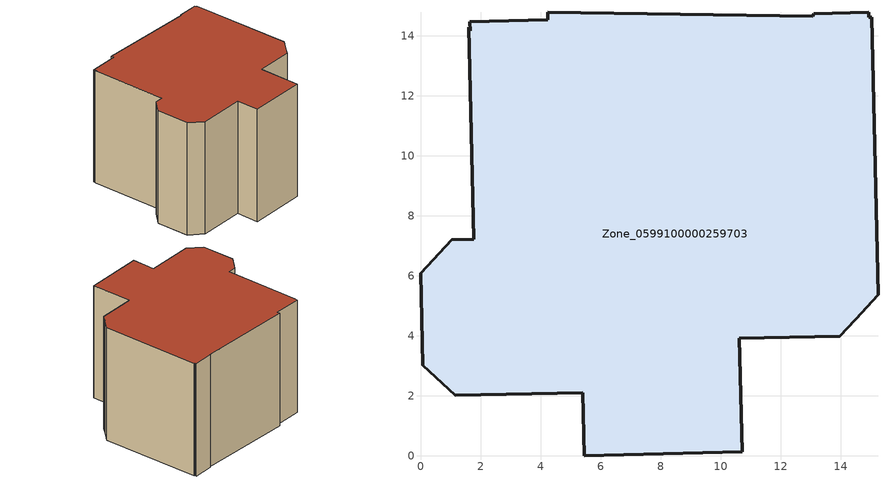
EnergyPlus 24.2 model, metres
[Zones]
Zone_0599100000259703
 floor ground (C_G): 14.94,14.62 15.03,14.62 15.25,5.37 14.51,4.55 14.48,4.53 13.98,3.98 10.63,3.91 10.72,0.13 5.46,0 5.41,2.1 1.16,2.01 0.07,3.01 0,6.08 1.04,7.2 1.77,7.22 1.6,14.28 1.66,14.16 1.65,14.47 4.24,14.53 4.24,14.79 13.08,14.65 13.1,14.73 14.94,14.78 z0
 wall outside (C_F): 10.72,0.13 10.63,3.91 13.98,3.98 14.48,4.53 14.51,4.55 15.25,5.37 15.03,14.62 14.94,14.62 14.94,14.78 13.1,14.73 13.08,14.65 4.24,14.79 4.24,14.53 1.65,14.47 1.66,14.16 1.6,14.28 1.77,7.22 1.04,7.2 0,6.08 0.07,3.01 1.16,2.01 5.41,2.1 5.46,0 10.72,0.13 z0:10.78
 roof outside (C_R): 1.66,14.16 1.6,14.28 1.77,7.22 1.04,7.2 0,6.08 0.07,3.01 1.16,2.01 5.41,2.1 5.46,0 10.72,0.13 10.63,3.91 13.98,3.98 14.48,4.53 14.51,4.55 15.25,5.37 15.03,14.62 14.94,14.62 14.94,14.78 13.1,14.73 13.08,14.65 4.24,14.79 4.24,14.53 1.65,14.47 z10.78
[BUILDING]
Pand.0599100000259703: North Axis=0; Terrain=City; Loads Convergence Tolerance Value=0.04; Temperature Convergence Tolerance Value=0.4; Solar Distribution=FullExterior; Maximum Number of Warmup Days=25; Minimum Number of Warmup Days=1
[Site:Location]
Rotterdam.The.Hague.AP_ZH_NLD Design_Conditions: Latitude=51.96; Longitude=4.45; Time Zone=1; Elevation=-4.5
[SITE:GROUNDTEMPERATURE:BUILDINGSURFACE]
18, 18, 18, 18, 18, 18, 18, 18, 18, 18, 18, 18
[MATERIAL] Thermal Absorptance=0.9; Solar Absorptance=0.7; Visible Absorptance=0.7
Name | Roughness | Thickness | Conductivity | Density | Specific Heat
G.D.1965 | MediumSmooth | 0.15 | 1 | 540 | 1210
F.D.1965 | Rough | 0.3 | 0.857143 | 1920 | 840
R.D.1965 | MediumRough | 0.2 | 0.08 | 1500 | 1000
[CONSTRUCTION]
C_G: G.D.1965
C_F: F.D.1965
C_R: R.D.1965
[ZONE]
Zone_0599100000259703: Type=1; Multiplier=1; Ceiling Height=Autocalculate; Volume=Autocalculate; Floor Area=autocalculate; Part of Total Floor Area=Yes
[ZONEINFILTRATION:DESIGNFLOWRATE]
Infil_Zone_0599100000259703: Zone or ZoneList or Space or SpaceList=Zone_0599100000259703; Schedule=AlwaysOn; Design Flow Rate Calculation Method=Flow/Area; Flow Rate per Floor Area=0.0042; Constant Term Coefficient=1; Temperature Term Coefficient=0; Velocity Term Coefficient=0; Velocity Squared Term Coefficient=0
[HVACTEMPLATE:ZONE:IDEALLOADSAIRSYSTEM]
Zone_0599100000259703: Maximum Heating Supply Air Temperature=50; Minimum Cooling Supply Air Temperature=13; Maximum Heating Supply Air Humidity Ratio=0.0156; Minimum Cooling Supply Air Humidity Ratio=0.0077; Heating Limit=NoLimit; Cooling Limit=NoLimit; Dehumidification Control Type=ConstantSensibleHeatRatio; Cooling Sensible Heat Ratio=0.7; Dehumidification Setpoint=60; Humidification Control Type=None; Humidification Setpoint=30; Outdoor Air Method=None; Outdoor Air Flow Rate per Person=0.00944; Outdoor Air Flow Rate per Zone Floor Area=0; Outdoor Air Flow Rate per Zone=0; Demand Controlled Ventilation Type=None; Outdoor Air Economizer Type=NoEconomizer; Heat Recovery Type=None; Sensible Heat Recovery Effectiveness=0.7; Latent Heat Recovery Effectiveness=0.65
[ZONECONTROL:THERMOSTAT]
ThermostatControl_Zone_0599100000259703: Zone or ZoneList=Zone_0599100000259703; Control Type Schedule=DualSetpointControlType; Control 1=Thermostat_Zone_0599100000259703; Temperature Difference Between Cutout And Setpoint=0
[THERMOSTATSETPOINT:DUALSETPOINT]
Thermostat_Zone_0599100000259703: Heating Setpoint Temperature Schedule=HeatingSetpoint_Zone_0599100000259703; Cooling Setpoint Temperature Schedule=CoolingSetpoint_Zone_0599100000259703
[SCHEDULE:COMPACT]
HeatingSetpoint_Zone_0599100000259703: Through: 12/31, For: AllDays, Until: 24:00, 21
CoolingSetpoint_Zone_0599100000259703: Through: 12/31, For: AllDays, Until: 24:00, 24
DualSetpointControlType: Through: 12/31, For: AllDays, Until: 24:00, 4
AlwaysOn: Through: 12/31, For: AllDays, Until: 24:00, 1
